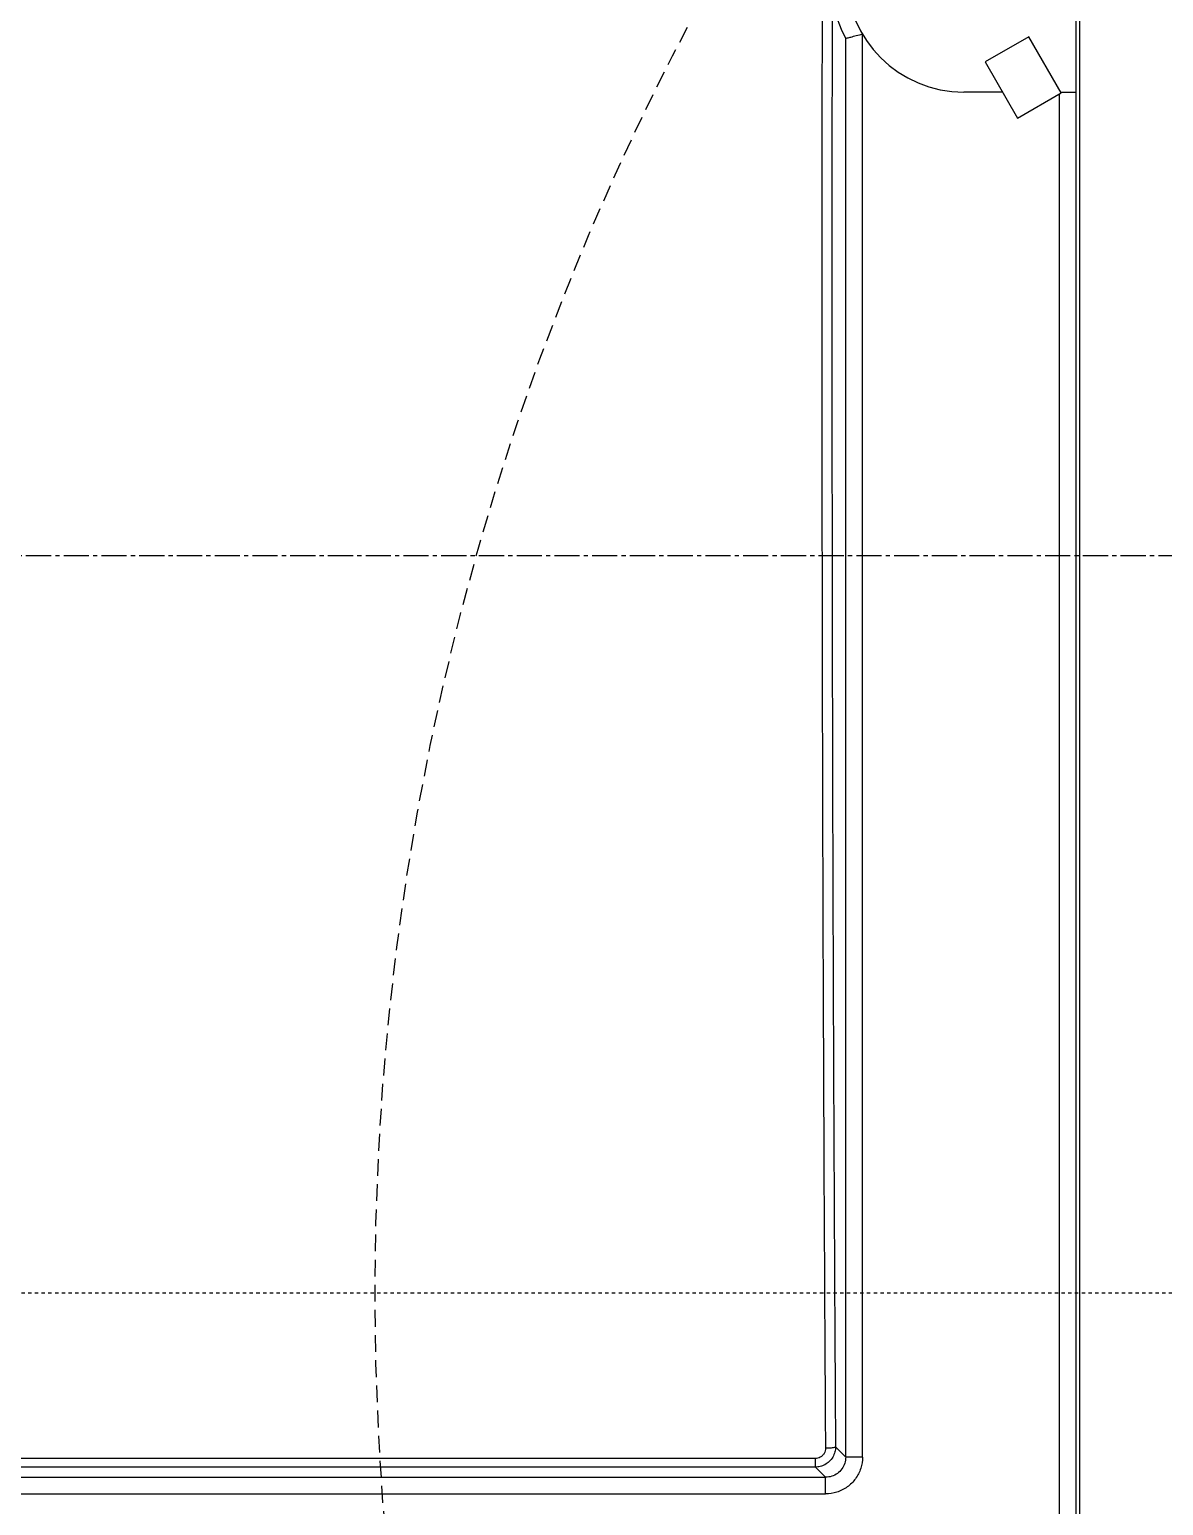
# Model space of a CAD drawing. Extents: x 53 to 624, y 35 to 325.
# Drawn here: x 298.78 to 332.58, y 150.24 to 194.22 of the extents above; entities that cross this region are included whole.
import ezdxf

# ---------------------------------------------------------------- set-up
doc = ezdxf.new("R2010")
doc.units = 0
for name, pattern in [('AXES2', [1.125, 0.75, -0.125, 0.125, -0.125]), ('CENTER2', [1.125, 0.75, -0.125, 0.125, -0.125]), ('HIDDENX2', [0.75, 0.5, -0.25])]:
    doc.linetypes.add(name, pattern=pattern)
doc.layers.add('AXE', color=80, linetype='AXES2')

# ---------------------------------------------------------------- blocks, each defined once
blk = doc.blocks.new('dgjhfdjhfjkkhg')
for p, q in [((8695.836, -2445.551), (8695.836, -2535.475)), ((8695.736, -2534.354), (8695.736, -2448.155)), ((8688.864, -2490.05), (8688.864, -2490.05)), ((8688.865, -2532.333), (8688.865, -2490.051)), ((8689.364, -2532.331), (8689.364, -2489.92)), ((8694.32, -2490.004), (8693.021, -2490.754)), ((8695.285, -2491.676), (8694.32, -2490.004)), ((8693.021, -2490.754), (8693.986, -2492.426)), ((8693.54, -2491.654), (8692.386, -2491.654)), ((8693.986, -2492.426), (8695.285, -2491.676)), ((8695.236, -2534.354), (8695.236, -2491.704)), ((8695.272, -2491.654), (8695.736, -2491.654)), ((8687.963, -2532.374), (8636.245, -2532.374)), ((8687.963, -2532.63), (8687.963, -2532.374)), ((8688.561, -2532.029), (8688.865, -2532.333)), ((8689.364, -2532.333), (8688.865, -2532.333)), ((8687.963, -2532.63), (8636.059, -2532.63)), ((8687.963, -2532.63), (8688.265, -2532.933)), ((8598.706, -2532.933), (8688.265, -2532.933)), ((8598.706, -2533.432), (8688.265, -2533.432))]:
    blk.add_line(p, q)
blk.add_lwpolyline([(8688.865, -2490.051), (8688.865, -2490.051), (8688.864, -2490.051), (8688.864, -2490.05)])
for radius, start, end in [(3.5, 90, 270), (4, 151.6976, 208.3024)]:
    blk.add_arc((8692.386, -2488.154), radius, start, end)
for points, knots in [([(8688.161, -2488.939), (8688.155, -2492.547), (8688.15, -2499.761), (8688.164, -2510.568), (8688.2, -2521.337), (8688.238, -2528.501), (8688.261, -2532.072)], [0, 0, 0, 0, 10.824513, 21.640933, 32.420367, 43.133208, 43.133208, 43.133208, 43.133208]), ([(8688.46, -2488.923), (8688.454, -2492.529), (8688.45, -2499.737), (8688.464, -2510.537), (8688.5, -2521.3), (8688.538, -2528.46), (8688.561, -2532.029)], [0, 0, 0, 0, 10.815967, 21.625792, 32.397815, 43.105804, 43.105804, 43.105804, 43.105804]), ([(8688.865, -2490.051), (8688.88, -2490.047), (8688.932, -2490.034), (8689.038, -2490.007), (8689.189, -2489.967), (8689.303, -2489.937), (8689.364, -2489.92)], [0, 0, 0, 0, 0.0469811, 0.1622253, 0.3268584, 0.5162976, 0.5162976, 0.5162976, 0.5162976]), ([(8688.561, -2532.029), (8688.561, -2532.08), (8688.547, -2532.186), (8688.485, -2532.337), (8688.383, -2532.468), (8688.251, -2532.564), (8688.108, -2532.619), (8688.01, -2532.63), (8687.963, -2532.63)], [0, 0, 0, 0, 0.1533668, 0.3173185, 0.4837456, 0.6461216, 0.7994541, 0.9391682, 0.9391682, 0.9391682, 0.9391682]), ([(8688.261, -2532.072), (8688.261, -2532.098), (8688.255, -2532.151), (8688.224, -2532.227), (8688.173, -2532.293), (8688.107, -2532.341), (8688.035, -2532.368), (8687.986, -2532.374), (8687.963, -2532.374)], [0, 0, 0, 0, 0.0770827, 0.1592734, 0.2425345, 0.3236983, 0.4003666, 0.4703099, 0.4703099, 0.4703099, 0.4703099]), ([(8688.561, -2532.029), (8688.556, -2532.045), (8688.488, -2532.053), (8688.399, -2532.07), (8688.31, -2532.072), (8688.261, -2532.072)], [0, 0, 0, 0, 0.0490873, 0.1593488, 0.30573, 0.30573, 0.30573, 0.30573]), ([(8689.364, -2532.331), (8689.364, -2532.444), (8689.329, -2532.675), (8689.171, -2532.988), (8688.922, -2533.238), (8688.609, -2533.397), (8688.378, -2533.432), (8688.265, -2533.432)], [0, 0, 0, 0, 0.341065, 0.687538, 1.035773, 1.382295, 1.722744, 1.722744, 1.722744, 1.722744]), ([(8688.865, -2532.333), (8688.865, -2532.395), (8688.846, -2532.521), (8688.76, -2532.691), (8688.623, -2532.828), (8688.453, -2532.914), (8688.327, -2532.933), (8688.265, -2532.933)], [0, 0, 0, 0, 0.1850432, 0.3743131, 0.564405, 0.7535797, 0.9383184, 0.9383184, 0.9383184, 0.9383184]), ([(8688.267, -2533.432), (8688.267, -2533.37), (8688.266, -2533.255), (8688.266, -2533.103), (8688.265, -2532.999), (8688.266, -2532.947), (8688.265, -2532.933)], [0, 0, 0, 0, 0.1862946, 0.3457605, 0.4554345, 0.4995263, 0.4995263, 0.4995263, 0.4995263])]:
    blk.add_open_spline(points, degree=3, knots=knots)
at = {"layer": 'AXE'}
blk.add_line((8577.808, -2505.464), (8725.583, -2505.464), dxfattribs=at)
blk = doc.blocks.new('fghd')
at = {"color": 6, "linetype": 'CENTER2', "ltscale": 0.008}
blk.add_line((8310.481, -2283.548), (7738.956, -2283.548), dxfattribs=at)
at = {"color": 4, "linetype": 'HIDDENX2'}
blk.add_circle((8076.519, -2283.548), 81, dxfattribs=at)
at = {"color": 7}
blk.add_blockref('dgjhfdjhfjkkhg', (-679.317, 243.903), dxfattribs=at)

msp = doc.modelspace()

# ---------------------------------------------------------------- block references
msp.add_blockref('fghd', (-7686.437, 2440.109))

doc.saveas('drawing.dxf')
